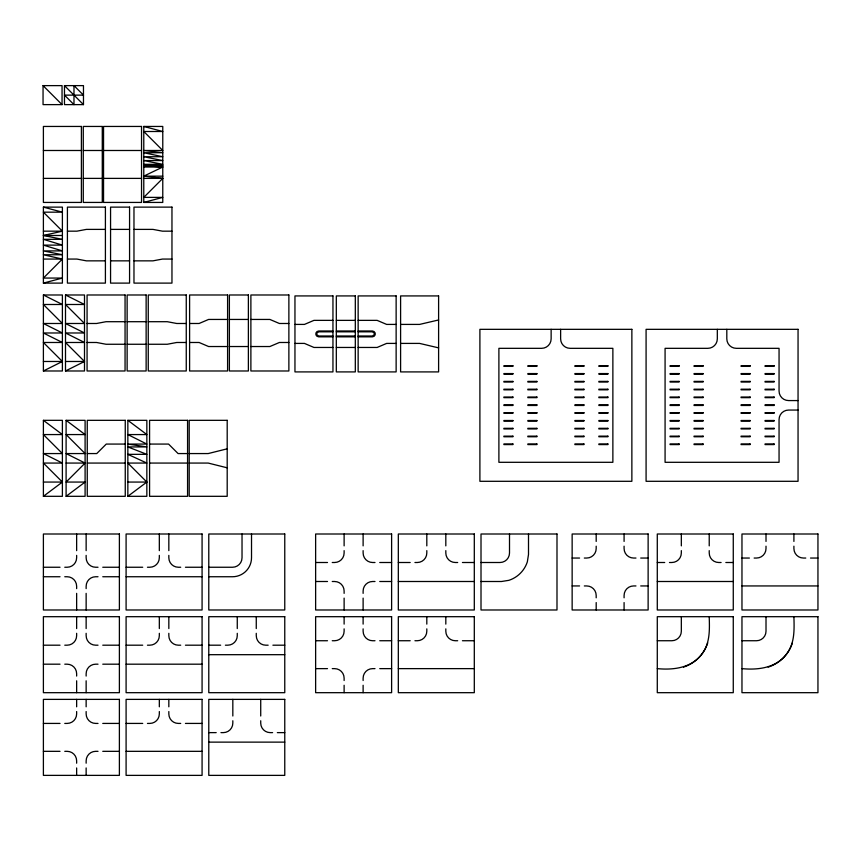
<?xml version="1.0" encoding="UTF-8"?>
<svg xmlns="http://www.w3.org/2000/svg" width="861" height="861" viewBox="0 0 861 861"><rect width="100%" height="100%" fill="white"/><g stroke="black" fill="none" stroke-linecap="round" stroke-linejoin="round"><path stroke-width="1.29" d="M657.287 668.631C673.668 670.245 692.093 667.856 702.372 653.424C710.185 642.715 709.582 629.283 709.227 616.691M741.967 668.631C758.347 670.245 776.773 667.856 787.051 653.424C794.864 642.715 794.262 629.283 793.907 616.691M43.394 207.124L62.39 212.172L43.394 212.172L62.39 231.168L43.394 235.483L62.39 239.326L43.394 239.326L62.39 245.116L43.394 245.116L62.39 250.906L43.394 250.906L62.39 254.759L43.394 254.759L62.39 259.064L43.394 278.06L62.39 278.06L43.394 283.108L43.394 207.124L62.39 207.124L62.39 283.108L43.394 283.108M143.776 126.449L162.772 131.496L143.776 131.496L162.772 150.492L143.776 150.492L162.772 152.731L143.776 152.731L162.772 156.724L143.776 156.724L162.772 160.576L143.776 160.576L162.772 164.322L143.776 164.322L162.772 165.624L143.776 165.624L162.772 167.012L143.776 176.161L162.772 178.388L143.776 197.384L162.772 197.384L143.776 202.432L143.776 126.449L162.772 126.449L162.772 202.432L143.776 202.432M66.103 420.329L85.099 434.568L66.103 434.568L85.099 453.564L66.103 453.564L85.099 463.067L66.103 482.063L85.099 482.063L66.103 496.313L66.103 420.329L85.099 420.329L85.099 496.313L66.103 496.313M43.394 496.313L62.39 482.063L43.394 463.067L62.39 463.067L43.394 453.564L62.39 453.564L43.394 434.568L62.39 434.568L43.394 420.329L43.394 496.313L62.39 496.313L62.39 420.329L43.394 420.329M127.848 496.313L146.844 482.063L127.848 463.067L146.844 463.067L127.848 454.339L146.844 454.339L127.848 446.924L146.844 446.924L127.848 444.072L146.844 444.072L127.848 434.568L146.844 434.568L127.848 420.329L127.848 496.313L146.844 496.313L146.844 420.329L127.848 420.329M43.394 370.983L62.39 361.48L43.394 342.484L62.39 342.484L43.394 332.981L62.39 332.981L43.394 323.488L62.39 323.488L43.394 304.493L62.39 304.493L43.394 294.989L43.394 370.983L62.39 370.983L62.39 294.989L43.394 294.989M65.501 370.983L84.496 361.48L65.501 342.484L84.496 342.484L65.501 332.981L84.496 332.981L65.501 323.488L84.496 323.488L65.501 304.493L84.496 304.493L65.501 294.989L65.501 370.983L84.496 370.983L84.496 294.989L65.501 294.989M227.196 448.818L208.201 453.564L189.205 453.564M438.604 319.969L419.598 324.414L400.602 324.414M43.05 85.626L62.046 85.626L62.046 104.622L43.05 104.622L43.05 85.626L62.046 104.622M64.478 85.626L83.474 85.626L83.474 104.622L64.478 104.622L64.478 85.626L83.474 104.622M43.394 150.492L81.397 150.492M83.28 150.492L102.276 150.492M103.546 150.492L141.538 150.492M143.776 167.012L162.772 167.012M143.776 176.161L162.772 176.161M43.394 178.388L81.397 178.388M83.28 178.388L102.276 178.388M103.546 178.388L141.538 178.388M143.776 178.388L162.772 178.388M105.408 229.392L86.412 229.392L76.909 231.168L67.416 231.168M110.563 229.392L129.57 229.392M133.972 229.392L152.967 229.392L162.46 231.168L171.963 231.168M43.394 231.168L62.39 231.168M43.394 235.483L62.39 235.483M43.394 259.064L62.39 259.064M67.416 259.064L76.909 259.064L86.412 260.851L105.408 260.851M171.963 259.064L162.46 259.064L152.967 260.851L133.972 260.851M110.563 260.851L129.57 260.851M227.595 319.442L208.599 319.442L199.106 323.488L189.603 323.488M229.381 319.442L248.377 319.442M250.885 319.442L269.88 319.442L279.384 323.488L288.876 323.488M332.949 320.367L313.953 320.367L304.45 324.414L294.957 324.414M336.317 320.367L355.313 320.367M358.144 320.367L377.14 320.367L386.643 324.414L396.135 324.414M125.06 321.702L106.064 321.702L96.572 323.488L87.069 323.488M127.137 321.702L146.133 321.702M148.264 321.702L167.26 321.702L176.753 323.488L186.256 323.488M332.949 330.99L318.699 330.99L316.977 331.55L315.912 333.013L315.912 334.821L316.977 336.285L318.699 336.845L332.949 336.845M336.317 330.99L355.313 330.99M358.144 330.99L372.393 330.99L374.115 331.55L375.17 333.013L375.17 334.821L374.115 336.285L372.393 336.845L358.144 336.845M332.949 331.819L318.699 331.819L316.708 333.272L316.708 334.563L318.699 336.005L332.949 336.005M336.317 331.819L355.313 331.819M358.144 331.819L372.393 331.819L374.384 333.272L374.384 334.563L372.393 336.005L358.144 336.005M336.317 336.005L355.313 336.005M336.317 336.845L355.313 336.845M87.069 342.484L96.572 342.484L106.064 344.26L125.06 344.26M186.256 342.484L176.753 342.484L167.26 344.26L148.264 344.26M189.603 342.484L199.106 342.484L208.599 346.531L227.595 346.531M288.876 342.484L279.384 342.484L269.88 346.531L250.885 346.531M294.957 343.41L304.45 343.41L313.953 347.457L332.949 347.457M396.135 343.41L386.643 343.41L377.14 347.457L358.144 347.457M400.602 343.41L419.598 343.41L438.604 347.866M127.137 344.26L146.133 344.26M229.381 346.531L248.377 346.531M336.317 347.457L355.313 347.457M43.394 361.48L62.39 361.48M65.501 361.48L84.496 361.48M798.05 400.569L788.558 400.569A9.503 9.503 0 0 1 779.054 391.066L779.054 348.328L736.316 348.328A9.503 9.503 0 0 1 726.813 338.825L726.813 329.332M798.05 410.062L788.558 410.062A9.503 9.503 0 0 0 779.054 419.565L779.054 462.303L665.079 462.303L665.079 348.328L707.817 348.328A9.503 9.503 0 0 0 717.321 338.825L717.321 329.332M125.254 444.072L106.258 444.072L96.755 453.564L87.262 453.564M149.577 444.072L168.573 444.072L178.076 453.564L187.569 453.564M66.103 463.067L85.099 463.067M87.262 463.067L125.254 463.067M149.577 463.067L187.569 463.067M189.205 463.067L208.201 463.067L227.196 467.814M43.394 482.063L62.39 482.063M127.848 482.063L146.844 482.063M572.145 558.046L579.571 558.046M584.318 558.046L586.696 558.046A9.503 9.503 0 0 0 596.189 548.554L596.189 546.175M635.967 558.046L633.588 558.046A9.503 9.503 0 0 1 624.085 548.554L624.085 546.175M640.713 558.046L648.129 558.046M741.967 558.046L749.382 558.046M754.139 558.046L756.507 558.046A9.503 9.503 0 0 0 766.01 548.554L766.01 546.175M805.778 558.046L803.41 558.046A9.503 9.503 0 0 1 793.907 548.554L793.907 546.175M810.524 558.046L817.95 558.046M315.632 562.502L327.503 562.502M332.249 562.502L334.628 562.502A9.503 9.503 0 0 0 344.12 552.999L344.12 550.631M374.998 562.502L372.619 562.502A9.503 9.503 0 0 1 363.116 552.999L363.116 550.631M379.744 562.502L391.615 562.502M398.32 562.502L410.191 562.502M414.937 562.502L417.316 562.502A9.503 9.503 0 0 0 426.808 552.999L426.808 550.631M457.686 562.502L455.308 562.502A9.503 9.503 0 0 1 445.815 552.999L445.815 550.631M462.432 562.502L474.303 562.502M481.008 562.502L500.004 562.502A9.503 9.503 0 0 0 509.508 552.999L509.508 534.003M657.287 562.502L664.703 562.502M669.46 562.502L671.828 562.502A9.503 9.503 0 0 0 681.331 552.999L681.331 550.631M721.098 562.502L718.731 562.502A9.503 9.503 0 0 1 709.227 552.999L709.227 550.631M725.845 562.502L733.271 562.502M43.394 567.248L60.022 567.248M64.769 567.248L67.147 567.248A9.503 9.503 0 0 0 76.64 557.745L76.64 555.377M98.014 567.248L95.636 567.248A9.503 9.503 0 0 1 86.143 557.745L86.143 555.377M102.76 567.248L119.388 567.248M126.093 567.248L142.711 567.248M147.457 567.248L149.836 567.248A9.503 9.503 0 0 0 159.328 557.745L159.328 555.377M180.702 567.248L178.335 567.248A9.503 9.503 0 0 1 168.831 557.745L168.831 555.377M185.449 567.248L202.077 567.248M208.782 567.248L232.524 567.248A9.503 9.503 0 0 0 242.027 557.745L242.027 534.003M43.394 576.741L60.022 576.741M64.769 576.741L67.147 576.741A9.503 9.503 0 0 1 76.64 586.244L76.64 588.623M98.014 576.741L95.636 576.741A9.503 9.503 0 0 0 86.143 586.244L86.143 588.623M102.76 576.741L119.388 576.741M126.093 576.741L202.077 576.741M208.782 576.741L232.524 576.741A18.996 18.996 0 0 0 251.52 557.745L251.52 534.003M315.632 581.498L327.503 581.498M332.249 581.498L334.628 581.498A9.503 9.503 0 0 1 344.12 590.99L344.12 593.369M374.998 581.498L372.619 581.498A9.503 9.503 0 0 0 363.116 590.99L363.116 593.369M379.744 581.498L391.615 581.498M398.32 581.498L474.303 581.498M481.008 581.498L501.5 581.498L508.883 580.325A28.736 28.736 0 0 0 527.33 561.878L528.503 554.495L528.503 534.003M657.287 581.498L733.271 581.498M572.145 585.943L579.571 585.943M584.318 585.943L586.696 585.943A9.503 9.503 0 0 1 596.189 595.446L596.189 597.814M635.967 585.943L633.588 585.943A9.503 9.503 0 0 0 624.085 595.446L624.085 597.814M640.713 585.943L648.129 585.943M741.967 585.943L817.95 585.943M315.632 640.735L327.503 640.735M332.249 640.735L334.628 640.735A9.503 9.503 0 0 0 344.12 631.242L344.12 628.864M374.998 640.735L372.619 640.735A9.503 9.503 0 0 1 363.116 631.242L363.116 628.864M379.744 640.735L391.615 640.735M398.32 640.735L410.191 640.735M414.937 640.735L417.316 640.735A9.503 9.503 0 0 0 426.808 631.242L426.808 628.864M457.686 640.735L455.308 640.735A9.503 9.503 0 0 1 445.815 631.242L445.815 628.864M462.432 640.735L474.303 640.735M657.287 640.735L671.828 640.735A9.503 9.503 0 0 0 681.331 631.242L681.331 616.691M741.967 640.735L756.507 640.735A9.503 9.503 0 0 0 766.01 631.242L766.01 616.691M43.394 645.19L60.022 645.19M64.769 645.19L67.147 645.19A9.503 9.503 0 0 0 76.64 635.687L76.64 633.319M98.014 645.19L95.636 645.19A9.503 9.503 0 0 1 86.143 635.687L86.143 633.319M102.76 645.19L119.388 645.19M126.093 645.19L142.711 645.19M147.457 645.19L149.836 645.19A9.503 9.503 0 0 0 159.328 635.687L159.328 633.319M180.702 645.19L178.335 645.19A9.503 9.503 0 0 1 168.831 635.687L168.831 633.319M185.449 645.19L202.077 645.19M208.782 645.19L220.653 645.19M225.399 645.19L227.778 645.19A9.503 9.503 0 0 0 237.27 635.687L237.27 633.319M268.148 645.19L265.769 645.19A9.503 9.503 0 0 1 256.266 635.687L256.266 633.319M272.894 645.19L284.765 645.19M208.782 654.683L284.765 654.683M43.394 664.186L60.022 664.186M64.769 664.186L67.147 664.186A9.503 9.503 0 0 1 76.64 673.679L76.64 676.057M98.014 664.186L95.636 664.186A9.503 9.503 0 0 0 86.143 673.679L86.143 676.057M102.76 664.186L119.388 664.186M126.093 664.186L202.077 664.186M315.632 668.631L327.503 668.631M332.249 668.631L334.628 668.631A9.503 9.503 0 0 1 344.12 678.134L344.12 680.513M374.998 668.631L372.619 668.631A9.503 9.503 0 0 0 363.116 678.134L363.116 680.513M379.744 668.631L391.615 668.631M398.32 668.631L474.303 668.631M43.394 723.423L60.022 723.423M64.769 723.423L67.147 723.423A9.503 9.503 0 0 0 76.64 713.93L76.64 711.552M98.014 723.423L95.636 723.423A9.503 9.503 0 0 1 86.143 713.93L86.143 711.552M102.76 723.423L119.388 723.423M126.093 723.423L142.711 723.423M147.457 723.423L149.836 723.423A9.503 9.503 0 0 0 159.328 713.93L159.328 711.552M180.702 723.423L178.335 723.423A9.503 9.503 0 0 1 168.831 713.93L168.831 711.552M185.449 723.423L202.077 723.423M208.782 732.625L216.197 732.625M220.954 732.625L223.322 732.625A9.503 9.503 0 0 0 232.825 723.132L232.825 720.754M272.593 732.625L270.225 732.625A9.503 9.503 0 0 1 260.722 723.132L260.722 720.754M277.339 732.625L284.765 732.625M208.782 742.128L284.765 742.128M43.394 751.33L60.022 751.33M64.769 751.33L67.147 751.33A9.503 9.503 0 0 1 76.64 760.823L76.64 763.201M98.014 751.33L95.636 751.33A9.503 9.503 0 0 0 86.143 760.823L86.143 763.201M102.76 751.33L119.388 751.33M126.093 751.33L202.077 751.33M793.907 534.003L793.907 541.429M766.01 534.003L766.01 541.429M709.227 534.003L709.227 545.874M681.331 534.003L681.331 545.874M624.085 534.003L624.085 541.429M624.085 602.571L624.085 609.986M596.189 534.003L596.189 541.429M596.189 602.571L596.189 609.986M560.629 329.332L560.629 338.825A9.503 9.503 0 0 0 570.133 348.328L612.871 348.328L612.871 462.303L498.896 462.303L498.896 348.328L541.634 348.328A9.503 9.503 0 0 0 551.137 338.825L551.137 329.332M445.815 534.003L445.815 545.874M445.815 616.691L445.815 624.117M426.808 534.003L426.808 545.874M426.808 616.691L426.808 624.117M363.116 534.003L363.116 545.874M363.116 598.115L363.116 609.986M363.116 616.691L363.116 624.117M363.116 685.259L363.116 692.685M344.12 534.003L344.12 545.874M344.12 598.115L344.12 609.986M344.12 616.691L344.12 624.117M344.12 685.259L344.12 692.685M260.722 699.38L260.722 716.008M256.266 616.691L256.266 628.562M237.27 616.691L237.27 628.562M232.825 699.38L232.825 716.008M168.831 534.003L168.831 550.631M168.831 616.691L168.831 628.562M168.831 699.38L168.831 706.806M159.328 534.003L159.328 550.631M159.328 616.691L159.328 628.562M159.328 699.38L159.328 706.806M86.143 534.003L86.143 550.631M86.143 593.369L86.143 609.986M86.143 616.691L86.143 628.562M86.143 680.803L86.143 692.685M86.143 699.38L86.143 706.806M86.143 767.947L86.143 775.374M76.64 534.003L76.64 550.631M76.64 593.369L76.64 609.986M76.64 616.691L76.64 628.562M76.64 680.803L76.64 692.685M76.64 699.38L76.64 706.806M76.64 767.947L76.64 775.374M792.411 642.909A37.744 37.744 0 0 1 768.173 667.135M707.731 642.909A37.744 37.744 0 0 1 683.494 667.135M83.474 95.13L64.478 95.13L73.981 104.622L73.981 85.626L83.474 95.13M81.397 126.449L43.394 126.449L43.394 202.432L81.397 202.432L81.397 126.449M102.276 126.449L83.28 126.449L83.28 202.432L102.276 202.432L102.276 126.449M141.538 126.449L103.546 126.449L103.546 202.432L141.538 202.432L141.538 126.449M105.408 207.124L67.416 207.124L67.416 283.108L105.408 283.108L105.408 207.124M129.57 207.124L110.563 207.124L110.563 283.108L129.57 283.108L129.57 207.124M171.963 207.124L133.972 207.124L133.972 283.108L171.963 283.108L171.963 207.124M125.06 294.989L87.069 294.989L87.069 370.983L125.06 370.983L125.06 294.989M146.133 294.989L127.137 294.989L127.137 370.983L146.133 370.983L146.133 294.989M186.256 294.989L148.264 294.989L148.264 370.983L186.256 370.983L186.256 294.989M227.595 294.989L189.603 294.989L189.603 370.983L227.595 370.983L227.595 294.989M248.377 294.989L229.381 294.989L229.381 370.983L248.377 370.983L248.377 294.989M288.876 294.989L250.885 294.989L250.885 370.983L288.876 370.983L288.876 294.989M332.949 295.926L294.957 295.926L294.957 371.909L332.949 371.909L332.949 295.926M355.313 295.926L336.317 295.926L336.317 371.909L355.313 371.909L355.313 295.926M396.135 295.926L358.144 295.926L358.144 371.909L396.135 371.909L396.135 295.926M438.604 295.926L400.602 295.926L400.602 371.909L438.604 371.909L438.604 295.926M631.866 329.332L479.9 329.332L479.9 481.299L631.866 481.299L631.866 329.332M798.05 329.332L646.084 329.332L646.084 481.299L798.05 481.299L798.05 329.332M512.908 365.742L503.879 365.742L503.879 366.366L512.908 366.366L512.908 365.742M536.887 365.742L527.847 365.742L527.847 366.366L536.887 366.366L536.887 365.742M583.919 365.742L574.879 365.742L574.879 366.366L583.919 366.366L583.919 365.742M607.888 365.742L598.858 365.742L598.858 366.366L607.888 366.366L607.888 365.742M679.092 365.742L670.062 365.742L670.062 366.366L679.092 366.366L679.092 365.742M703.071 365.742L694.041 365.742L694.041 366.366L703.071 366.366L703.071 365.742M750.103 365.742L741.063 365.742L741.063 366.366L750.103 366.366L750.103 365.742M774.082 365.742L765.042 365.742L765.042 366.366L774.082 366.366L774.082 365.742M512.908 373.566L503.879 373.566L503.879 374.191L512.908 374.191L512.908 373.566M536.887 373.566L527.847 373.566L527.847 374.191L536.887 374.191L536.887 373.566M583.919 373.566L574.879 373.566L574.879 374.191L583.919 374.191L583.919 373.566M607.888 373.566L598.858 373.566L598.858 374.191L607.888 374.191L607.888 373.566M679.092 373.566L670.062 373.566L670.062 374.191L679.092 374.191L679.092 373.566M703.071 373.566L694.041 373.566L694.041 374.191L703.071 374.191L703.071 373.566M750.103 373.566L741.063 373.566L741.063 374.191L750.103 374.191L750.103 373.566M774.082 373.566L765.042 373.566L765.042 374.191L774.082 374.191L774.082 373.566M512.908 381.391L503.879 381.391L503.879 382.015L512.908 382.015L512.908 381.391M536.887 381.391L527.847 381.391L527.847 382.015L536.887 382.015L536.887 381.391M583.919 381.391L574.879 381.391L574.879 382.015L583.919 382.015L583.919 381.391M607.888 381.391L598.858 381.391L598.858 382.015L607.888 382.015L607.888 381.391M679.092 381.391L670.062 381.391L670.062 382.015L679.092 382.015L679.092 381.391M703.071 381.391L694.041 381.391L694.041 382.015L703.071 382.015L703.071 381.391M750.103 381.391L741.063 381.391L741.063 382.015L750.103 382.015L750.103 381.391M774.082 381.391L765.042 381.391L765.042 382.015L774.082 382.015L774.082 381.391M512.908 389.204L503.879 389.204L503.879 389.829L512.908 389.829L512.908 389.204M536.887 389.204L527.847 389.204L527.847 389.829L536.887 389.829L536.887 389.204M583.919 389.204L574.879 389.204L574.879 389.829L583.919 389.829L583.919 389.204M607.888 389.204L598.858 389.204L598.858 389.829L607.888 389.829L607.888 389.204M679.092 389.204L670.062 389.204L670.062 389.829L679.092 389.829L679.092 389.204M703.071 389.204L694.041 389.204L694.041 389.829L703.071 389.829L703.071 389.204M750.103 389.204L741.063 389.204L741.063 389.829L750.103 389.829L750.103 389.204M774.082 389.204L765.042 389.204L765.042 389.829L774.082 389.829L774.082 389.204M512.908 397.029L503.879 397.029L503.879 397.653L512.908 397.653L512.908 397.029M536.887 397.029L527.847 397.029L527.847 397.653L536.887 397.653L536.887 397.029M583.919 397.029L574.879 397.029L574.879 397.653L583.919 397.653L583.919 397.029M607.888 397.029L598.858 397.029L598.858 397.653L607.888 397.653L607.888 397.029M679.092 397.029L670.062 397.029L670.062 397.653L679.092 397.653L679.092 397.029M703.071 397.029L694.041 397.029L694.041 397.653L703.071 397.653L703.071 397.029M750.103 397.029L741.063 397.029L741.063 397.653L750.103 397.653L750.103 397.029M774.082 397.029L765.042 397.029L765.042 397.653L774.082 397.653L774.082 397.029M512.908 404.853L503.879 404.853L503.879 405.477L512.908 405.477L512.908 404.853M536.887 404.853L527.847 404.853L527.847 405.477L536.887 405.477L536.887 404.853M583.919 404.853L574.879 404.853L574.879 405.477L583.919 405.477L583.919 404.853M607.888 404.853L598.858 404.853L598.858 405.477L607.888 405.477L607.888 404.853M679.092 404.853L670.062 404.853L670.062 405.477L679.092 405.477L679.092 404.853M703.071 404.853L694.041 404.853L694.041 405.477L703.071 405.477L703.071 404.853M750.103 404.853L741.063 404.853L741.063 405.477L750.103 405.477L750.103 404.853M774.082 404.853L765.042 404.853L765.042 405.477L774.082 405.477L774.082 404.853M512.908 412.677L503.879 412.677L503.879 413.302L512.908 413.302L512.908 412.677M536.887 412.677L527.847 412.677L527.847 413.302L536.887 413.302L536.887 412.677M583.919 412.677L574.879 412.677L574.879 413.302L583.919 413.302L583.919 412.677M607.888 412.677L598.858 412.677L598.858 413.302L607.888 413.302L607.888 412.677M679.092 412.677L670.062 412.677L670.062 413.302L679.092 413.302L679.092 412.677M703.071 412.677L694.041 412.677L694.041 413.302L703.071 413.302L703.071 412.677M750.103 412.677L741.063 412.677L741.063 413.302L750.103 413.302L750.103 412.677M774.082 412.677L765.042 412.677L765.042 413.302L774.082 413.302L774.082 412.677M125.254 420.329L87.262 420.329L87.262 496.313L125.254 496.313L125.254 420.329M187.569 420.329L149.577 420.329L149.577 496.313L187.569 496.313L187.569 420.329M227.196 420.329L189.205 420.329L189.205 496.313L227.196 496.313L227.196 420.329M512.908 420.502L503.879 420.502L503.879 421.126L512.908 421.126L512.908 420.502M536.887 420.502L527.847 420.502L527.847 421.126L536.887 421.126L536.887 420.502M583.919 420.502L574.879 420.502L574.879 421.126L583.919 421.126L583.919 420.502M607.888 420.502L598.858 420.502L598.858 421.126L607.888 421.126L607.888 420.502M679.092 420.502L670.062 420.502L670.062 421.126L679.092 421.126L679.092 420.502M703.071 420.502L694.041 420.502L694.041 421.126L703.071 421.126L703.071 420.502M750.103 420.502L741.063 420.502L741.063 421.126L750.103 421.126L750.103 420.502M774.082 420.502L765.042 420.502L765.042 421.126L774.082 421.126L774.082 420.502M512.908 428.315L503.879 428.315L503.879 428.939L512.908 428.939L512.908 428.315M536.887 428.315L527.847 428.315L527.847 428.939L536.887 428.939L536.887 428.315M583.919 428.315L574.879 428.315L574.879 428.939L583.919 428.939L583.919 428.315M607.888 428.315L598.858 428.315L598.858 428.939L607.888 428.939L607.888 428.315M679.092 428.315L670.062 428.315L670.062 428.939L679.092 428.939L679.092 428.315M703.071 428.315L694.041 428.315L694.041 428.939L703.071 428.939L703.071 428.315M750.103 428.315L741.063 428.315L741.063 428.939L750.103 428.939L750.103 428.315M774.082 428.315L765.042 428.315L765.042 428.939L774.082 428.939L774.082 428.315M512.908 436.14L503.879 436.14L503.879 436.764L512.908 436.764L512.908 436.14M536.887 436.14L527.847 436.14L527.847 436.764L536.887 436.764L536.887 436.14M583.919 436.14L574.879 436.14L574.879 436.764L583.919 436.764L583.919 436.14M607.888 436.14L598.858 436.14L598.858 436.764L607.888 436.764L607.888 436.14M679.092 436.14L670.062 436.14L670.062 436.764L679.092 436.764L679.092 436.14M703.071 436.14L694.041 436.14L694.041 436.764L703.071 436.764L703.071 436.14M750.103 436.14L741.063 436.14L741.063 436.764L750.103 436.764L750.103 436.14M774.082 436.14L765.042 436.14L765.042 436.764L774.082 436.764L774.082 436.14M512.908 443.964L503.879 443.964L503.879 444.588L512.908 444.588L512.908 443.964M536.887 443.964L527.847 443.964L527.847 444.588L536.887 444.588L536.887 443.964M583.919 443.964L574.879 443.964L574.879 444.588L583.919 444.588L583.919 443.964M607.888 443.964L598.858 443.964L598.858 444.588L607.888 444.588L607.888 443.964M679.092 443.964L670.062 443.964L670.062 444.588L679.092 444.588L679.092 443.964M703.071 443.964L694.041 443.964L694.041 444.588L703.071 444.588L703.071 443.964M750.103 443.964L741.063 443.964L741.063 444.588L750.103 444.588L750.103 443.964M774.082 443.964L765.042 443.964L765.042 444.588L774.082 444.588L774.082 443.964M119.388 534.003L43.394 534.003L43.394 609.986L119.388 609.986L119.388 534.003M202.077 534.003L126.093 534.003L126.093 609.986L202.077 609.986L202.077 534.003M284.765 534.003L208.782 534.003L208.782 609.986L284.765 609.986L284.765 534.003M391.615 534.003L315.632 534.003L315.632 609.986L391.615 609.986L391.615 534.003M474.303 534.003L398.32 534.003L398.32 609.986L474.303 609.986L474.303 534.003M556.992 534.003L481.008 534.003L481.008 609.986L556.992 609.986L556.992 534.003M648.129 534.003L572.145 534.003L572.145 609.986L648.129 609.986L648.129 534.003M733.271 534.003L657.287 534.003L657.287 609.986L733.271 609.986L733.271 534.003M817.95 534.003L741.967 534.003L741.967 609.986L817.95 609.986L817.95 534.003M119.388 616.691L43.394 616.691L43.394 692.685L119.388 692.685L119.388 616.691M202.077 616.691L126.093 616.691L126.093 692.685L202.077 692.685L202.077 616.691M284.765 616.691L208.782 616.691L208.782 692.685L284.765 692.685L284.765 616.691M391.615 616.691L315.632 616.691L315.632 692.685L391.615 692.685L391.615 616.691M474.303 616.691L398.32 616.691L398.32 692.685L474.303 692.685L474.303 616.691M733.271 616.691L657.287 616.691L657.287 692.685L733.271 692.685L733.271 616.691M817.95 616.691L741.967 616.691L741.967 692.685L817.95 692.685L817.95 616.691M119.388 699.38L43.394 699.38L43.394 775.374L119.388 775.374L119.388 699.38M202.077 699.38L126.093 699.38L126.093 775.374L202.077 775.374L202.077 699.38M284.765 699.38L208.782 699.38L208.782 775.374L284.765 775.374L284.765 699.38"/></g></svg>
